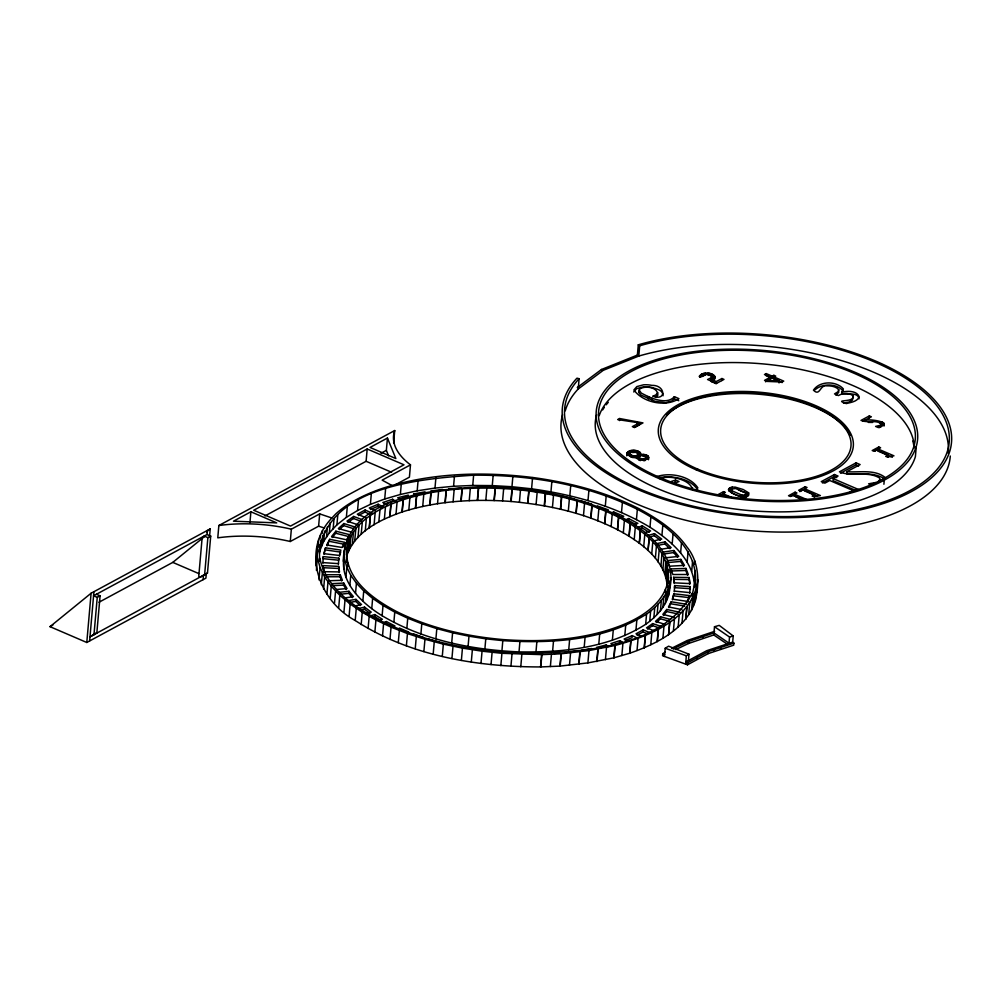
<?xml version="1.0" encoding="UTF-8"?>
<svg xmlns="http://www.w3.org/2000/svg" width="1000" height="1000" viewBox="0 0 1000 1000"><rect width="100%" height="100%" fill="white"/><g stroke="black" fill="none" stroke-linecap="round" stroke-linejoin="round"><path stroke-width="1.5" d="M864.712 420.363C869.3 418.425 895.713 422.6 878.088 427.488L875.6 426.413L880.438 425.275L880.95 423.425C874.9 419.825 867.2 423.125 861.012 420.412L869.338 415.925L871.35 416.788L863.213 421.188M322.85 563.175L323.3 556.625L338.825 558.15L338.4 564.312M668.45 577.575C668.725 548.65 641.625 529.575 618.7 517.312C585.562 500.613 548.75 492.375 511.962 489.137C471.287 486.213 429.188 488.812 391.025 504.212C371.012 512.788 348.663 527.537 346.512 551.25C346.337 580.15 373.363 599.15 396.275 611.388C429.412 628.088 466.213 636.337 503 639.575C541.562 642.312 581.35 640.238 617.9 626.75C640.075 618.6 665.75 603.513 668.45 577.575L667.9 583.725M674.25 591.763L674.675 585.6L690.238 586.625L689.775 593.162M91.1 593.225L50 626.663L86.788 642.487L91.1 593.225L210.225 528.875L209.55 536.575M86.788 642.487L89.625 640.95L93.925 591.688M97.25 597.375L93.575 595.8L207.025 534.513L210.712 536.1L207.475 573.05L89.975 636.85L94.012 634.325L97.25 597.375L100.087 595.85L96.85 632.8L92.812 635.312M210.712 536.1L207.875 537.638L204.188 536.05L202.138 537.725L198.762 576.312L200.6 577.1L207.475 573.05M89.625 640.95L203.075 579.675L203.438 575.575M207.025 534.513L207.387 530.413M204.638 574.587L207.875 537.638M206.325 573.525L205.912 578.15L203.075 579.675M394.562 485.175L409.412 477.163L410.487 464.85A98.225 45.812 5 0 1 394.712 430.538L218.85 525.525L217.775 537.837A98.225 45.812 5 0 1 290.275 541.5L318.612 526.2L324.637 528.062M249.95 522.562L250.888 511.788L276.712 522.888L233.475 521.188L250.888 511.788M290.275 541.5L291.35 529.188L319.688 513.888L331.9 518.013L335.775 513.9A190.95 89.05 5 0 1 384.2 487.788C432.038 472.775 483.2 471.375 532.675 477.488M318.612 526.2L319.688 513.888M532.925 477.512C569.55 482.537 605.925 491.95 639.038 508.7C656.988 518.45 675.062 530 686.975 547.025C699.412 562.238 699.6 583.188 695.2 601.5C685.562 629.775 656 644.087 629.688 653.238L613.837 657.825L587.9 662.9L559.963 666.112L540.562 666.938C476.562 666.95 409.688 655.875 355.2 620.5C318.587 600.775 300.613 550.375 331.9 518.013M316.938 554.963L317.875 544.188M316.225 565.8L317.062 548.725M318.012 547.225L318.688 539.525M316.438 570.425L317.3 553.475M319.113 551.912C328.475 485.712 421.712 478.738 473.625 475.188C529.7 474.75 586.825 484.225 637.35 509.325C666.162 524.212 700.75 550.325 694.95 587.062M320.25 538.188L320.525 535.112M319.538 551.763L320.175 544.438M319.55 553.175L320.962 539.888M319.587 561.175L319.375 548.975M322.113 533.663L322.375 530.588M318.988 579.888L320.062 567.562L317.525 558.112M320.075 550.15L321.887 545.725L322.788 535.462M321.887 545.725L323.7 541.312L324.6 531.05M323.3 556.625L323.125 558.675L338.65 560.2L338.825 558.15M321.312 584.65L322.4 572.337L320.062 567.562M323.638 572.225L323.088 565.625L338.625 566.388L339.525 571.938L324.062 571.688L323.088 565.625M324.075 554.263L325.525 547.825L340.863 550.087L339.312 555.438L323.825 553.675L325.525 547.825M323.7 541.312L326.525 537.075L327.425 526.812M323.587 589.3L324.663 576.987L322.4 572.337M326.525 537.075L329.338 532.837L330.238 522.575M327.137 545.875L329.725 539.312L344.712 542.3L341.95 547.463L326.712 544.95L329.725 539.312M326.925 594L328 581.688L324.663 576.987M329.338 532.837L333.137 528.837L334.038 518.575M332.25 537.537L335.688 533.237L335.863 531.188L348.888 534.487M330.188 598.587L331.262 586.263L328 581.688M333.137 528.837L336.925 524.825L337.825 514.562M334.5 603.15L335.588 590.837L331.262 586.263M339.125 572.612L338.625 566.388M339.275 529.625L343.7 525.588L343.875 523.538L354.913 526.987M341.675 580.95L340.1 576.775L340.275 574.725L324.888 574.738M336.925 524.825L346.362 517.35L347.262 507.088M338.713 607.625L339.787 595.3L335.588 590.837M343.3 561.275C344.3 497.562 430.788 489.825 478.1 486.962C526.763 486.575 576.35 494.8 620.212 516.587C646.663 529.788 677.188 554.675 669.862 587.962C668.713 603.4 657.8 615.775 645.662 624.325C608.362 648.225 562.3 652.575 519.012 651.888C471.637 649.825 423.3 640.2 382.125 615.75C361.613 603.1 338.263 581.287 344.462 554.688M344 557.325L344.9 547.05M345.075 548.975L345.588 543.1M343.713 569.312L344.2 551M346.912 542.2L347.175 539.275M346.213 589.513L343.562 585.1L343.738 583.05L331.688 583.675M346.538 555L347.212 547.3M346.45 558.237L346.725 555.163M347.9 543.35L346.788 555.775C354.9 531.825 379.938 519.688 402.212 511.95C437.262 500.788 474.625 498.725 511.125 501.475C549.913 505.05 589.062 513.713 623.312 532.863C643.2 544.2 665.362 561.163 667.163 585.862L668.238 573.55M346.662 562.263L346.912 559.075M345.9 577.425L346.8 567.163L344.613 559.05M348.375 551.938L349.45 539.625M347.738 566.2L348 563.125M343.963 612.025L345.037 599.712L339.787 595.3M349.888 548.212L351.025 535.788M347.9 522.375L353.5 518.488L353.688 516.438L362.312 519.725M352.35 544.538L353.425 532.225M352.388 597.663L348.812 593.337L348.988 591.287L338.787 592.375M349.85 585.5L350.75 575.237L346.8 567.163M354.7 540.962L355.863 528.55M346.362 517.35L357.562 510.513L358.462 500.25M349.075 616.325L350.163 604L345.037 599.712M358 537.487L359.075 525.175M264.95 515.925L366.112 461.287L367.188 448.975L403.975 464.8L290.512 526.075L253.725 510.25L367.188 448.975M355.525 593.45L356.425 583.188L350.75 575.237M361.175 534.113L362.362 521.7M360.25 605.575L355.788 601.4L355.975 599.35L347.612 600.725M355.2 620.5L356.287 608.188L350.163 604M358.45 515.562L364.975 512.038L365.15 509.988L373.137 513.638M365.275 530.862L366.35 518.55M357.562 510.513L370.387 504.375L371.287 494.113M369.237 527.712L370.325 515.4M362.85 601.2L363.738 590.938L356.425 583.188M369.375 527.625L370.45 515.312M361.175 624.587L362.25 612.275L356.287 608.188M369.938 613.35L364.425 609.188L364.6 607.125L358.762 608.462M374.1 524.75L375.175 512.438M370.412 509.5L378 506.287L378.175 504.237L383.612 507.225M368.1 628.5L369.175 616.188L362.25 612.275M378.812 521.862L380.037 509.462M371.75 608.663L372.638 598.4L363.738 590.938M388.6 455.825L386.362 450.35L387.438 438.038L370.025 447.438L395.85 458.55L387.438 438.038M370.387 504.375L384.712 499.012L385.613 488.75M380.938 620.538L374.6 616.613L374.787 614.562L370.712 615.788M384.375 519.2L385.462 506.875M374.85 632.325L375.925 620.013L369.175 616.188M393.638 442.863L394.712 430.538M389.775 516.6L390.863 504.288M389.95 516.538L391.025 504.212M382.125 615.75L383.013 605.487L372.638 598.4M388.075 505.55L382.837 502.488L392.6 499.263L392.425 501.325L384.05 504.087M382.512 635.938L383.587 623.612L375.925 620.013M392.312 627.112L394.9 625.925L386.413 621.55L386.225 623.6L393.512 627.35M396 514.275L397.075 501.962M384.712 499.012L400.363 494.475L401.262 484.212M389.975 639.462L391.05 627.137L383.587 623.612M402.025 512.013L403.1 499.688M402.212 511.95L403.288 499.625M393.862 622.375L394.762 612.112L383.013 605.487M408.825 510.037L409.9 497.725M398.275 642.712L399.363 630.4L391.05 627.137M413.575 495.975L413.75 493.925L425.037 491.838L424.85 493.888M415.412 508.113L416.488 495.8M415.613 508.062L416.688 495.75M400.363 494.475L417.188 490.812L418.088 480.55M406.838 628.488L407.738 618.225L394.762 612.112M406.375 645.9L407.45 633.587L399.363 630.4M422.713 506.525L423.787 494.212M415.238 648.775L416.312 636.462L407.45 633.587M429.8 504.975L430.875 492.663M430.012 504.938L431.087 492.625M420.9 634.012L421.8 623.75L407.738 618.225M417.188 490.812L434.988 488.075L435.887 477.812M423.875 651.587L424.95 639.275L416.312 636.462M437.525 503.787L438.6 491.475M445.025 502.625L446.1 490.312M445.25 502.6L446.325 490.288M433.188 654.05L434.263 641.725L424.95 639.275M435.913 638.888L436.812 628.625L421.8 623.75M434.988 488.075L453.562 486.275L454.462 476.012M453.088 501.85L454.162 489.538M442.275 656.45L443.35 644.137L434.263 641.725M460.925 501.087L462 488.775M461.15 501.075L462.238 488.75M451.688 643.05L452.587 632.788L436.812 628.625M451.938 658.462L453.013 646.15L443.35 644.137M469.237 500.725L470.312 488.413M453.562 486.275L472.738 485.45L473.625 475.188M461.375 660.438L462.45 648.125L453.013 646.15M477.312 500.375L478.4 488.062M477.562 500.375L478.638 488.05M468.075 646.462L468.975 636.2L452.587 632.788M471.287 661.988L472.375 649.675L462.45 648.125M485.8 500.438L486.875 488.125M472.738 485.45L492.262 485.6L493.162 475.337M494.038 500.5L495.112 488.175M494.275 500.5L495.35 488.188M480.975 663.512L482.05 651.2L472.375 649.675M484.875 649.1L485.775 638.825L468.975 636.2M502.575 500.988L503.663 488.675M491.025 664.587L492.1 652.262L482.05 651.2M492.262 485.6L511.962 486.725L512.863 476.463M510.887 501.45L511.962 489.137M511.125 501.475L512.2 489.162M501.925 650.913L502.812 640.65C551.538 643.7 604.175 640.8 646.562 614.062C658.688 605.513 669.613 593.138 670.763 577.7M500.838 665.638L501.925 653.312L541.638 654.625L561.038 653.787L588.975 650.575L614.913 645.512C648.675 636.362 692.688 619.525 697.9 579.862M519.4 502.362L520.487 490.05M510.938 666.213L512.013 653.888M527.688 503.237L528.763 490.925M527.925 503.263L529 490.95M694.538 586.9C693.763 560.062 670.888 540.662 649.975 527.238C614.062 505.613 572.825 494.562 531.587 488.812L532.487 478.55M519.012 651.888L519.913 641.625M520.775 666.775L521.85 654.463M536.087 504.55L537.163 492.238M544.25 505.825L545.325 493.5M544.487 505.863L545.562 493.55M535.975 652.013L536.862 641.75M550.95 491.85L551.85 481.587M552.438 507.525L553.525 495.213M540.562 666.938L541.638 654.625M540.788 666.925L541.875 654.613M560.4 509.188L561.487 496.863M560.638 509.237L561.712 496.925M550.375 666.525L551.45 654.2M552.6 651.3L553.5 641.038M565.237 410.875A192.987 90 5 0 1 578.212 388.988L579.113 378.725L576.962 378.162A195.312 91.088 5 0 0 748.525 516.087A195.312 91.088 5 0 0 942.613 410.55A195.312 91.088 5 0 0 638.288 344.825L637.388 355.087L638.812 356.05A192.987 90 5 0 1 845.263 361.763A192.987 90 5 0 1 948.2 453.188M568.3 511.262L569.375 498.95M569.825 495.788L570.725 485.525M559.963 666.112L561.038 653.787M560.188 666.087L561.263 653.763M575.962 513.288L577.05 500.975M576.188 513.35L577.263 501.037M568.737 649.737L569.637 639.475M569.487 665.188L570.562 652.875M583.475 515.725L584.55 503.4M588 500.588L588.9 490.312M590.763 518.088L591.85 505.763M590.975 518.162L592.05 505.838M578.775 664.3L579.85 651.975M579 664.262L580.075 651.95M584.188 647.362L585.087 637.1M597.225 507.987L597.4 505.938L608.312 509.837M597.8 520.837L598.875 508.525M587.9 662.9L588.975 650.575M605.3 506.188L606.188 495.925M604.637 523.525L605.725 511.2M604.837 523.6L605.913 511.287M596.8 661.525L597.875 649.212M597.013 661.475L598.088 649.163M598.787 644.188L599.688 633.925M619.475 420.588L619.65 418.525L642.975 422.9L634.412 427.525L632.362 426.637L639.338 422.875L639.15 424.925L634.513 427.438M611.125 526.575L612.212 514.263M621.263 517.5L623.737 516.263L613.587 511.9L613.413 513.95L621.025 517.225M606.075 646.988L606.25 644.938L596.562 647.387M605.425 659.663L606.5 647.337M617.438 529.538L618.525 517.225M617.612 529.637L618.7 517.312M621.5 512.55L622.4 502.287M626.788 455.825C626.1 448.85 636.862 449.125 640.387 452.725L640.588 453.537L637.675 453.088C629.275 447.688 626.075 457.038 636.825 455.863L637.562 454.588C641.25 454.162 650.35 453.475 648.45 459.725L647.913 458.1L645.113 456.763L645.288 454.7M626.788 455.2L627.263 452.525M627.075 454.588L627.837 451.938M627.663 453.988L628.7 451.375M612.375 640.25L613.275 629.975M632.775 455.525L632.6 457.575L629.7 456.025L629.7 450.925M629.475 455.613L629.712 452.775M629.7 456.025L630 452.438M623.312 532.863L624.388 520.538M630.087 456.413L630.275 454.363M630.475 452.113L629.825 454.487M638.288 344.825L639.7 345.788L638.812 356.05L603.312 370.288L578.212 388.988M630.812 450.6L630.625 452.663L628.525 453.425M613.837 657.825L614.913 645.512M631.35 457.137L631.538 455.087M614.025 657.775L615.1 645.45M632.025 450.412L631.85 452.463L634.525 452.438L634.712 450.375M633.175 452.388L633.35 450.337M678.75 400.7L674.275 398.775L671.663 401.087L665.675 402.713L655.088 401.337L641.125 395.15L639.113 392.962L639.35 389.375C644.362 385.037 658.962 387.163 657.562 395.412L655.475 397.113M633.713 524.975L637.888 523.35L628.6 518.562L628.425 520.612L636.375 524.712M633.9 457.85L634.087 455.8M635.262 457.962L635.438 455.913M635.812 452.612L635.988 450.55M613.325 645.188L610.913 643.587L619.85 640.638L619.675 642.688L612.013 645.212M629.025 536.075L630.1 523.763M629.188 536.175L630.262 523.862M636.825 455.863L636.65 457.912L637.562 454.588M637.212 450.85L637.038 452.9L640.212 454.787L640.387 452.725M638.188 453.325L638.362 451.275M639.087 457.325L638.9 459.375L640.225 460.65L640.4 458.6L639.087 457.325L636.312 457.537L636.562 458.237C639.75 461 645.95 461.188 648.637 457.675M621.862 655.512L622.938 643.188M639.075 459.837L639.25 457.788M639.5 454.038L639.675 451.987M639.5 460.262L639.675 458.2M640.238 456.525L640.413 454.475M624.812 635.588L625.7 625.325M634.212 539.625L635.288 527.3M636.45 519.587L637.35 509.325M647.675 398.488L647.85 396.438L641.312 393.1L639.15 390.075M643.562 456.475L643.737 454.425M648.725 398.888L648.913 396.838L647.85 396.438M644 460.962L644.175 458.913L646.012 457.9L645.725 456.625L639.938 455.3C637.263 457.938 628.3 457.812 626.975 453.15M645.25 458.5L645.075 460.55L646.15 457.25M645.725 456.625L645.975 459.312M646.413 457.188L646.6 455.138M629.688 653.238L630.763 640.925M639.263 543.062L640.337 530.737M629.862 653.175L630.95 640.85M639.4 543.162L640.475 530.85M652.062 400.325L652.25 398.275L648.913 396.838M647.275 457.625L647.45 455.575M636.087 637.487L632.212 635.6L632.038 637.663L625.288 640.512M647.913 458.1L648.088 456.05M649.225 532.3L642.1 527.888L642.288 525.825L637.975 527.375M648.325 458.612L648.5 456.562M635.938 630.262L636.838 620M643.713 546.788L644.788 534.475M637.038 650.487L638.112 638.175M649.125 538.088L648.05 550.413L649.237 538.2M649.975 527.238L650.875 516.975M637.05 635.188L643.025 631.962L643.2 629.9L650.225 632.75M651.712 554.288L652.788 541.962M645.662 624.325L646.562 614.062M644.2 647.812L645.275 635.487M644.35 647.738L645.438 635.413M660.325 540.237L654.3 535.688L654.475 533.638L647.513 535.562M649.762 621.087L650.65 610.825M655.375 558.162L656.45 545.837M650.775 644.675L651.85 632.35M647.588 629.062L652.513 625.65L652.688 623.6L660.8 626.325M658.112 562.025L659.188 549.712M653.85 617.837L654.75 607.575M661.925 535.4L662.825 525.138M674.112 398.862L674.45 396.712L678.938 398.65C665.662 407.537 642.588 402.45 633.9 389.913L636.838 386.587L643.45 384.825A14.087 6.575 5 0 1 651.812 385.375C665.45 384.812 666.85 401.488 652.7 396.188L655.65 395.062L657.875 392.675M674.275 398.775L674.45 396.712M660.95 566L661.963 553.575M657.15 614.362L658.037 604.1M669.938 548.7L664.862 543.95L665.05 541.888L656.1 543.737M662.85 569.925L663.938 557.612M657.188 641.6L658.275 629.288M657.325 641.513L658.413 629.2M660.425 610.887L661.325 600.625M656.338 622.513L660.387 618.812L660.575 616.763L670.55 619.487M664.825 573.962L665.863 561.538M662.887 607.212L663.787 596.95M665.888 577.9L666.963 565.588M665.25 592.163L665.525 589.087M671.363 481.45L675.537 480.05L675.362 482.1L674.625 482.212M666.975 581.95L668.037 569.525M665.325 603.538L666.225 593.275M667.225 587.562L667.763 581.413M662.938 638.1L664.013 625.788M666.912 599.7L667.812 589.438M672.175 543.987L673.075 533.725M665.288 652.125L662.763 653.662L662.588 655.725L687.475 664.812L708.25 653.587L733.713 645.175L733.9 643.125L732.688 642.113L733.225 635.95L719.225 625.375L714.5 626.737L713.775 634.95L727.562 644.375M663.45 615.45L666.6 611.512L666.775 609.462L680.125 612.362M670.1 572.587L670.362 569.65M668.487 595.862L669.375 585.6M670.788 568.95L672.9 574.513L688.288 574.5L685.975 568.425L670.788 568.95L670.6 571.013L685.8 570.487L687.65 575.337M664.488 656.462L665.212 648.25L668.587 646.188L688.988 654.2L688.45 660.362M677.6 557.275L673.7 552.562L673.888 550.513L662.55 552.137M668.975 607.7L671.225 601.775L686.462 604.288M668.538 634.688L669.725 622.275L668.65 634.587M674.137 583.513L673.65 577.3L689.112 577.537L690.088 583.6L674.538 582.85L673.65 577.3M672.513 599.862L673.863 593.8L689.338 595.562L687.887 602M674.675 585.6L674.5 587.663L690.05 588.675L690.238 586.625M673.4 630.85L674.475 618.538M680.612 552.913L681.513 542.65M683.6 566.25L680.713 561.438L680.888 559.388L667.6 560.55M714.5 626.737L729.538 637.025L729 643.175L713.962 632.9L688.688 641.438L675.863 647.575L675.688 649.625L688.512 643.487L713.775 634.95M678.112 627.125L679.275 614.7M699.9 377.3L700.812 374.65C704.825 371.863 715.662 372.312 714.788 378.837M700.638 376.7L701.712 374.1M692.4 489.712C690.938 479.375 668.725 474.675 659.837 478.688M701.525 376.163L702.638 375.662L702.825 373.612M685.8 570.487L685.975 568.425M687.15 562.087L688.05 551.825M682.013 623.025L683.088 610.7M702.638 375.662L703.888 375.325L704.062 373.275M705.387 373.088L705.2 375.138L703.888 375.325M689.663 584.138L689.112 577.537M685.788 619.012L686.875 606.7M685.863 618.913L686.938 606.587M708.1 373.15L707.913 375.2L709.3 375.438L709.475 373.387M691.7 571.388L692.6 561.125M688.7 614.675L689.775 602.362M710.837 373.738L710.662 375.8L714.638 378.2L714.825 376.15M685.638 664.025L686.35 655.812L688.988 654.2M694.575 564.1L694.85 561.025L694.638 564.225M691.925 596.175L695.588 579.738M700.812 374.65L699.175 376.438C702.887 378.638 706.8 370.7 711.65 375.988L711.838 379.162L710.475 380.312M711.65 375.988L711.438 381.613L716.087 383.612L723.975 379.4L721.925 378.512L716.275 381.562L711.625 379.562L714.975 376.788M688.512 643.487L688.688 641.438M691.513 610.438L692.638 598.013M711.775 378.4L712.138 374.225M694.225 580.725L695.125 570.462M711.838 379.162L712.062 376.712M711.438 381.613L712.337 379.25M687.475 664.812L687.65 662.763L708.425 651.538L733.9 643.125M693.388 605.913L694.475 593.6M713.3 376.938L713.487 374.888M714.175 377.575L714.35 375.525M714.287 379.963L714.463 377.9M695.2 601.5L696.3 589.075M696.875 584.462L696.825 592.3M696.038 596.85L697.113 584.525M716.087 383.612L716.275 381.562M697.113 658.913L697.3 656.862M721.737 380.562L721.925 378.512M702.85 638.125L703.025 636.075M708.25 653.587L708.425 651.538M722.788 495.75L722.962 493.7L725.35 492.4L723.575 491.637L718.312 494.475M723.575 491.637L723.388 493.688L719.45 495.825M714.287 651.338L714.475 649.275M728.875 488.55L728.688 490.613C732.925 494.2 738.587 496.213 744.087 496.675C751.162 498 748.863 489.525 746.438 496.562L742.013 497.275L742.188 495.213L731.575 490.662L728.75 490.662L732.062 489.188L732.237 487.137L735.225 487.125L743.2 489.525L748.975 493.025L746.2 493.075L735.55 488.488L728.388 489.575L729.775 487.938L732.237 487.137M729.587 489.988L729.775 487.938M730.763 489.487L730.938 487.438M731.575 490.662L731.4 492.713L739.388 496.5M732.2 493.288L732.375 491.238M720.55 649L720.725 646.95M740.775 496.962L740.95 494.913M743.15 497.438L743.325 495.387L746.612 494.513M744.163 497.45L744.338 495.4M745.062 497.3L745.238 495.25M745.863 496.987L746.038 494.925M746.812 494.062L746.438 496.562M773.85 375.325L772.25 376.188L766.237 373.6L766.05 375.65L772.062 378.237L773.662 377.375L773.85 375.325L775.725 376.125L774.125 377L773.95 379.05L782.163 382.587M768.888 379.963L769.062 377.9L770.95 378.713L765.5 381.788M772.062 378.237L772.25 376.188M779.038 382.925L779.225 380.875L764.488 374.538L766.237 373.6M794.325 496.3L794.5 494.25L796.9 492.962L795.113 492.188L788.538 495.737L790.325 496.512L792.763 495.188L803.188 499.663M795.113 492.188L794.925 494.237L790.987 496.375M814.425 496.812L814.613 494.762L802.887 489.712L800.45 491.037L798.662 490.275L805.238 486.725L807.025 487.488L804.625 488.775L804.45 490.838L817.35 496.375M805.238 486.725L805.05 488.775L799.8 491.613M859.025 398.85C858.062 390.15 840.8 396.812 842 391.9L843.363 388.975C836.413 380.725 819.663 380.7 813.45 390.175C820.088 396.887 819.737 384.525 826.8 385.838C830.925 385.712 835.825 386.4 838.725 389.625L838.7 392.4L835.888 395.125M849.538 492.575L853.213 490.6L829.762 480.513L824.875 483.15L821.3 481.613L834.45 474.513L838.025 476.05L833.25 478.638L833.062 480.688L855.987 490.55M822.438 482.962L834.275 476.562L834.45 474.513M842.15 394.087L842 391.9M838.725 389.625L838.05 391.737L834.525 393.9L838.425 395.575C842.7 392.962 848.775 392.45 852.862 395.675L852.513 400.112L848.713 402.1L843.487 403.188M878.288 481.538L880.175 479.15L879.312 477.837C867.2 470.637 851.812 477.238 839.438 471.825L856.087 462.837L860.1 464.562L846.838 471.725L846.663 473.775C859.1 474.438 873.188 471.65 884.3 478.713M840.537 473.188L855.9 464.888L856.087 462.837M869.163 417.975L869.338 415.925M879.125 427.788L879.312 425.725M888 457.088L888.175 455.025L876.45 449.988L874.013 451.312L872.225 450.538L878.8 446.987L880.588 447.762L878.188 449.05L878.012 451.1L892.337 457.262M880.438 425.275L880.263 427.325L881.388 424.075M878.8 446.987L878.625 449.038L874.675 451.175M880.95 423.425L881.2 426.138M881 426.75L881.175 424.7M884.025 423.363L883.85 425.412L881.637 423.888L881.812 421.825M882.625 424.375L882.8 422.325M883.363 424.888L883.538 422.825M884.087 425.975L884.262 423.925M883.9 484.263L884.262 480.163L882.425 479.363M916.3 446.3A161.287 75.225 5 0 1 658.725 478.425A161.287 75.225 5 0 1 695.725 351.425A161.287 75.225 5 0 1 916.3 446.3L915.4 456.562A161.287 75.225 5 0 1 734.65 508.963A161.287 75.225 5 0 1 596.638 414.725M317 555.337L317.4 553.013M315.975 561.05L316.525 558.025M657.562 395.412L657.4 393.787M663.062 395.75C663.688 390.1 655.738 388.75 651.625 387.438A14.087 6.575 5 0 0 643.263 386.875L636.663 388.638L633.725 391.962M638.962 392.125L639.163 391.425M339.513 556.15L340.675 552.137L325.337 549.875M673.863 593.8L672.312 599.15L687.65 601.413L689.338 595.562M692.362 488.363L692.575 487.663M697.237 491.025L697.65 489.837C690.55 478.4 672.387 475.45 659.613 477.55M692.188 593.25C661.45 649.613 578.1 652.613 521.8 653.375C472.238 651.363 422.238 641.688 377.625 619.375C352.9 606.075 325.962 587.55 319.837 558.25M343.15 546.938L344.525 544.35L329.55 541.362M671.225 601.775L668.462 606.938L681.95 609.625M674.287 396.8C668.8 402.987 659.075 400.65 652.25 398.275M335.863 531.188L331.562 536.562L346.4 539.775L349.55 535.837M666.775 609.462L662.837 614.375L674.412 617.312M696.425 490.1L697.837 487.788C689.9 475.863 669.825 472.013 656.413 476.737M343.875 523.538L338.338 528.575L351.175 532.087M660.575 616.763L655.5 621.375L665.15 624.4M815.088 389.762C822.55 383.188 836.787 383.3 843.188 391.025M206.6 531.838L210.225 528.875M98.975 602.25L172.787 562.388L204.975 536.188M577.275 387.525L601.462 369.5L637.388 355.087M711.737 377.5L707.575 379.513L716.575 383.387M353.688 516.438L346.962 521.1L357.775 524.725M652.688 623.6L646.538 627.875L653.737 630.612M673.263 649.163L675.863 647.575M671.587 648.288L687.113 640.537L714.663 631.325M611 513.425L613.587 511.9M50 626.663L52.838 625.125M202.138 537.725L204.025 536.7M381 453.25L386.362 450.35M94.012 634.325L96.85 632.8M92 635.588L94.838 634.062M202.625 575.837L205.463 574.312M410.487 464.85L382.15 480.15L392.038 485.525M365.15 509.988L357.325 514.212L365.75 517.625M619.65 418.525L617.725 419.575L639.338 422.875M769.062 377.9L764.55 380.35L767.013 381.4L782.05 382.025L783.725 381.125L774.125 377M814.613 494.762L812.163 496.075L813.763 496.763L820.387 495.562L804.625 488.775M888.175 455.025L885.725 456.35L887.325 457.038L893.95 455.825L878.188 449.05M643.2 629.9L636.038 633.775L641.363 636.213M624.725 520.337L628.6 518.562M378.175 504.237L369.325 507.987L375.788 511.125M632.212 635.6L624.125 639.038L626.838 640.525M383.625 622.638L386.413 621.55M676.012 482.675L679.038 481.55L675.537 480.05M379.513 620.3L382.375 619.275L374.787 614.562M639.225 528.913L642.1 527.888M645.163 532.625L650.588 530.975L642.288 525.825M371.887 617.438L374.6 616.613M729.538 637.025L733.225 635.95M732.688 642.113L706.663 650.713L685.812 661.975L687.65 662.763M365.65 613.675L371.225 612.125L364.6 607.125M650.125 536.85L654.3 535.688M876.025 482.45L868.612 483.825L871.1 484.9M399.025 499.462L408.1 497.175L408.275 495.112L397.7 497.788L400 499.412M652.95 541.1L661.712 539.1L654.475 533.638M360.037 610.188L364.425 609.188M842.325 392.038C847.738 390.838 856.938 390.637 859.2 396.8C857.325 401.712 850.713 402.375 846.3 403.587C832.887 398.988 852.613 402.8 853.363 396.875L852.862 395.675M354.087 606.112L361.55 604.575L355.975 599.35M657.412 545.487L664.862 543.95M581.225 650.387L591.55 648.475M659.987 549.438L671.137 547.6L665.05 541.888M348.825 602.537L355.788 601.4M344.95 597.913L353.462 596.688L348.988 591.287M663.787 553.987L673.7 552.562M644.175 458.913L640.4 458.6M430.825 490.95L442.675 489.475M565.075 652.55L575.925 651.2M665.638 557.788L678.763 556.4L673.888 550.513M340.062 594.275L348.812 593.337M336.712 589.462L347.05 588.562L343.738 583.05M667.425 562.6L680.713 561.438M448.725 488.888L461.025 488.038M553.913 653.475L559.538 653.088M333.013 585.65L343.562 585.1M328.713 580.75L342.388 580.288L340.275 574.725M538.25 654.188L542.575 654.112M846.838 471.725C859.425 472.688 874.925 468.95 885.45 477.725M326.25 576.788L340.1 576.775M868.25 422.388L872.638 422.438M673.462 579.35L688.925 579.6M767.837 380.387L779.225 380.875M322.912 567.688L338.45 568.45M322.938 562.612L338.488 563.625M515.388 489.188L518.237 489.425M674.35 591.087L689.862 592.612M511.962 486.725L531.587 488.812M485.775 638.825L502.812 640.65M492.1 652.262L501.925 653.312M673.688 595.85L689.163 597.612M533.088 491.213L535.913 491.587M742.188 495.213L743.325 495.387M637.225 423.363L640.175 423.825M671.038 603.825L684.75 606.087M545.013 493.013L547.775 493.512M550.55 494.012L553.312 494.525M666.6 611.512L678.462 614.087M562.225 496.3L574.3 499.15M450.125 645L455.65 646.3M335.688 533.237L348.7 536.55M660.387 618.812L668.95 621.15M580.212 500.712L591.775 504.1M428.612 639.163L439.188 642.262M343.7 525.588L353.35 528.612M652.513 625.65L657.925 627.475M738.675 489.963L746.737 493.438M879.562 423.175L881.637 423.888M665.212 648.25L686.35 655.812M413.475 633.913L423.462 637.487M353.5 518.488L360.7 521.225M662.763 653.662L664.663 654.412M643.025 631.962L647.237 633.663M855.9 464.888L858.575 466.037M601.462 369.5L603.312 370.288M834.275 476.562L836.663 477.587M833.25 478.638L859.038 489.725M794.5 494.25L807.4 499.8M795.763 496.912L801.488 499.387M722.962 493.7L731.562 497.4M721.225 494.637L723.825 495.75M366.112 461.287L391.575 472.25M399.35 628.025L408.65 632.025M172.787 562.388L198.85 573.6M96.412 594.263L100.087 595.85M364.975 512.038L370.3 514.475M378 506.287L382.075 508.525M619.85 640.638L622.475 642.163M392.6 499.263L396.225 501.662M606.25 644.938L608.562 646.562M413.75 493.925L416 495.875M680.888 559.388L684.5 565.4L669.425 566.188L667.45 562.875M669.525 581.263L669.862 587.962M639.7 345.788A192.987 90 5 0 1 940.4 410.725A192.987 90 5 0 1 748.625 515.013A192.987 90 5 0 1 579.113 378.725M599.175 415.75A158.963 74.138 5 0 1 767.237 364.312A158.963 74.138 5 0 1 914.325 447.95M666.538 415.062A97.837 45.625 5 0 1 757.038 394.087A97.837 45.625 5 0 1 845.863 428.5M846.9 429.8A97.837 45.625 5 0 1 850.3 435.125M950.288 456.012A195.312 91.088 5 0 1 739.837 529.738A195.312 91.088 5 0 1 562.575 414.675M602.675 409.888A158.963 74.138 5 0 1 604.338 407.312M606.213 404.8A158.963 74.138 5 0 1 608.275 402.337M912.837 440.962A158.963 74.138 5 0 1 913.962 446.987M218.85 525.525A98.225 45.812 5 0 1 291.35 529.188M660.15 477.65A158.963 74.138 5 0 0 914 446A158.963 74.138 5 0 0 696.612 352.5A158.963 74.138 5 0 0 660.15 477.65M697.688 469.1A95.512 44.538 5 0 0 850.212 450.087A95.512 44.538 5 0 0 719.613 393.913A95.512 44.538 5 0 0 697.688 469.1M696.275 469.875A97.837 45.625 5 0 0 852.525 450.387A97.837 45.625 5 0 0 718.725 392.837A97.837 45.625 5 0 0 696.275 469.875"/></g></svg>
